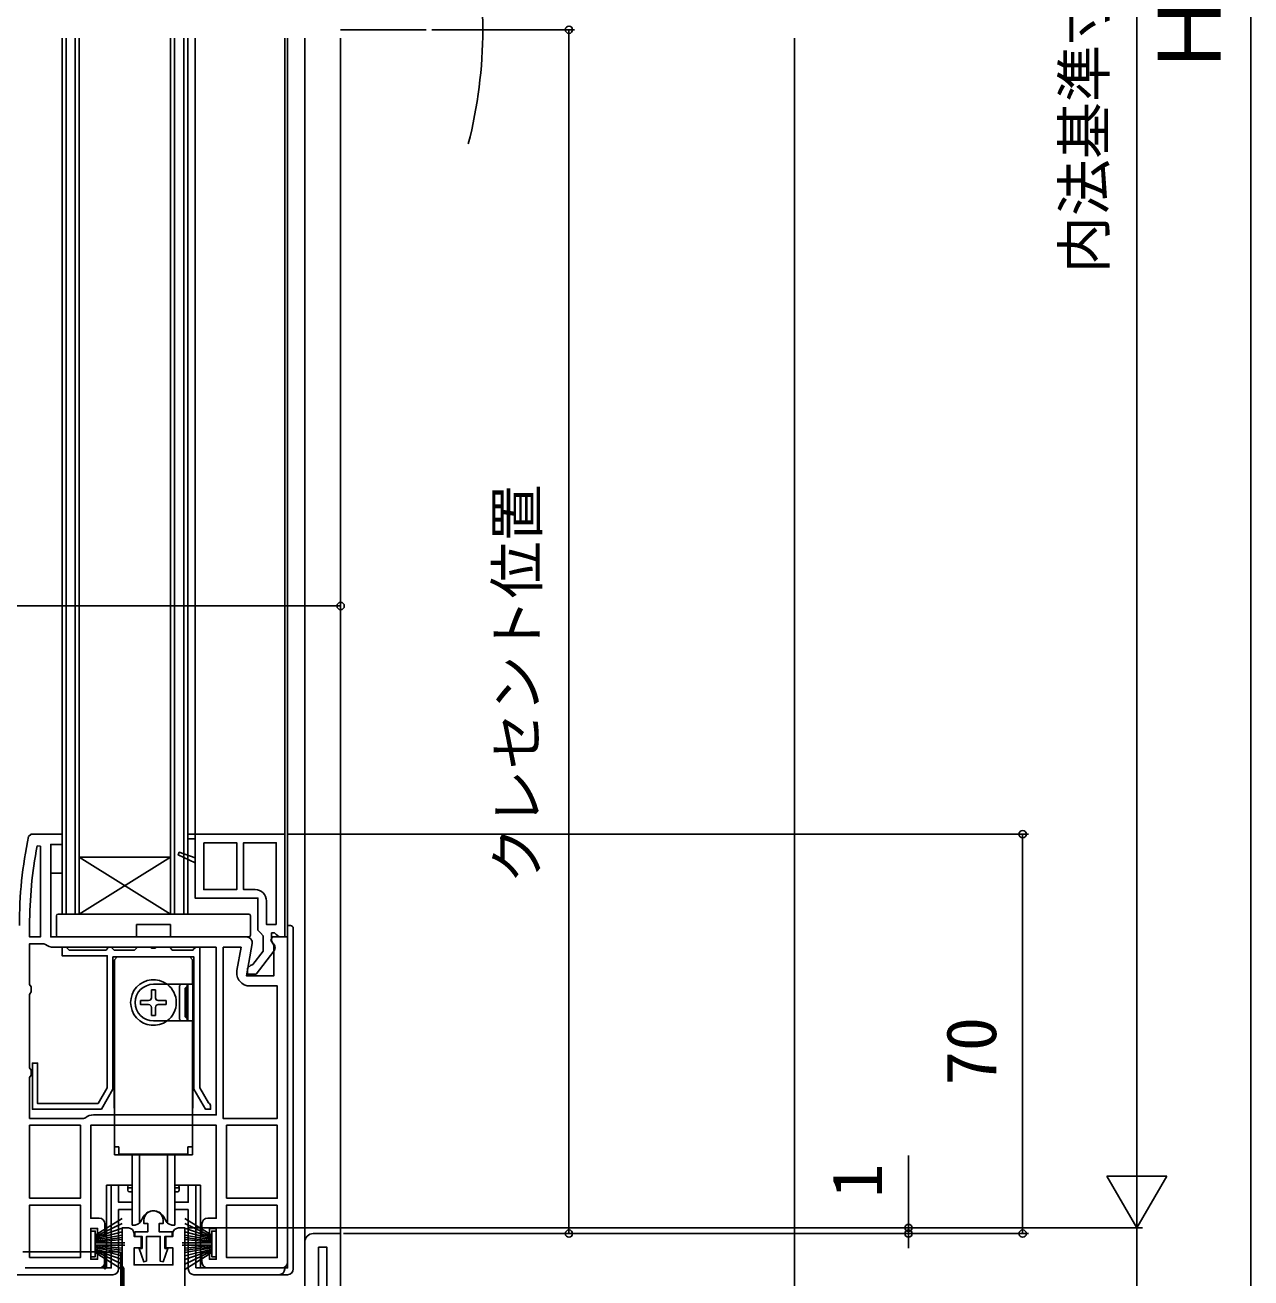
# Model space of a CAD drawing. Units: millimetres, scale not verified. Extents: x -525 to 525, y -783 to 779.
# Drawn here: x -329.6 to -114.8, y -91.6 to 128 of the extents above; entities that cross this region are included whole.
import ezdxf
from ezdxf.enums import TextEntityAlignment as Align

# ---------------------------------------------------------------- set-up
doc = ezdxf.new("R2010")
doc.units = ezdxf.units.MM
doc.header["$LTSCALE"] = 4
for name, color, linetype in [('0-2_YKK_11', 7, 'Continuous'), ('0-4_YKK_12', 2, 'Continuous'), ('0-5_YKK_13', 4, 'Continuous'), ('0-7_YKK_D', 6, 'Continuous'), ('0-9_YSS_K', 3, 'Continuous')]:
    doc.layers.add(name, color=color, linetype=linetype)
doc.styles.add('ＭＳ ゴシック', font='')
doc.styles.get('ＭＳ ゴシック').set_extended_font_data('MS Gothic')

msp = doc.modelspace()

# ---------------------------------------------------------------- linework, layer by layer
at = {"layer": '0-2_YKK_11'}
for p, q in [((-327.445, -15.85), (-326.85, -15.906)), ((-324.55, -33.6), (-296.05, -33.6)), ((-329.55, -89.8), (-316.55, -89.8)), ((-297.55, -89.8), (-284.55, -89.8))]:
    msp.add_line(p, q, dxfattribs=at)
for points in [[(-290.75, -31.8), (-325.05, -31.8), (-325.05, -15.6), (-323.05, -15.6), (-323.05, -13.8), (-328.463, -13.8), (-328.953, -14.199)], [(-285.962, -34.32), (-289.072, -38.3), (-290.55, -38.3), (-290.55, -37.3), (-290.049, -36.8), (-289.653, -36.608), (-287.85, -34.3), (-287.85, -31.595), (-288.3, -31.097), (-288.75, -30.6), (-288.75, -25), (-299.75, -25), (-299.75, -18.8), (-302.717, -17.416), (-302.53, -16.955), (-299.75, -17.917), (-299.75, -14.6), (-301.05, -14.6), (-301.05, -13.8), (-284.05, -13.8)], [(-285.55, -29.6), (-285.55, -15.3), (-291.25, -15.3), (-291.25, -23.5), (-289.25, -23.5)], [(-284.05, -13.8), (-284.05, -31.8), (-285.05, -31.8), (-285.546, -31.363), (-285.844, -31.1), (-286.35, -31.1), (-286.35, -32.504), (-286.15, -32.904)], [(-326.85, -15.906), (-326.85, -31.8), (-328.75, -31.8), (-328.75, -29.8)], [(-287.25, -25.5), (-287.25, -29.6), (-285.55, -29.6)], [(-283.55, -88.8), (-283.55, -31.8), (-286.173, -31.8), (-286.492, -32.376), (-285.95, -33.244), (-285.95, -38.6), (-290.757, -38.6), (-289.765, -32.974)], [(-318.973, -63.493), (-319.282, -63.6), (-328.75, -63.6), (-328.75, -56.466), (-328.5, -56.033), (-328.5, -55.167), (-328.75, -54.734), (-328.75, -41.866), (-328.5, -41.433), (-328.5, -40.567), (-328.75, -40.134), (-328.75, -33), (-326.282, -33), (-325.973, -33.107)], [(-298.95, -33.6), (-298.95, -58.232), (-297.421, -60.881), (-297.256, -61.015), (-297.05, -61.3), (-297.05, -62), (-297.929, -62), (-299.95, -58.5), (-299.95, -35.3), (-314.15, -35.3), (-314.15, -58.5), (-316.171, -62), (-328.25, -62), (-328.25, -53.9), (-327.35, -53.9), (-327.35, -61), (-316.748, -61), (-315.15, -58.232), (-315.15, -35.1), (-323.05, -35.1), (-323.05, -33.6), (-322.35, -33.6), (-322.05, -33.9), (-321.85, -34.1), (-315.35, -34.1), (-315.15, -33.9), (-314.85, -33.6), (-314.45, -33.6), (-314.15, -33.9), (-313.95, -34.1), (-310.35, -34.1), (-310.15, -33.9), (-309.85, -33.6), (-307.57, -33.6), (-307.31, -33.75), (-306.79, -33.75), (-306.53, -33.6), (-304.25, -33.6), (-303.95, -33.9), (-303.75, -34.1)], [(-296.05, -33.6), (-296.05, -63), (-317.55, -63)], [(-303.75, -34.1), (-300.15, -34.1), (-299.95, -33.9), (-299.65, -33.6), (-298.95, -33.6)], [(-294.85, -33.6), (-294.85, -63.6), (-285.35, -63.6), (-285.35, -40.4), (-290.161, -40.4)], [(-292.426, -37.701), (-291.703, -33.6), (-294.85, -33.6)], [(-316.55, -81.1), (-318.05, -81.1), (-318.05, -64.8), (-296.05, -64.8), (-296.05, -81.1), (-297.55, -81.1)], [(-364.65, -82.8), (-363.55, -82.8), (-363.55, -103.3), (-362.05, -104.8), (-362.05, -105.8), (-363.55, -105.8), (-363.55, -108.8), (-312.55, -108.8), (-312.55, -105.8), (-314.05, -105.8), (-314.05, -104.8), (-312.55, -103.3), (-312.55, -82.8), (-311.45, -82.8)], [(-315.55, -88.8), (-315.55, -87.1), (-316.85, -87.1), (-316.85, -88.3), (-318.05, -88.3), (-318.05, -82.9), (-316.85, -82.9), (-316.85, -84.1), (-315.55, -84.1), (-315.55, -82.1)], [(-308.75, -81.5), (-308.75, -82), (-308.05, -82), (-308.05, -83.5), (-310.3, -83.5), (-310.3, -84.3), (-309.05, -84.3), (-309.05, -86.4), (-309.584, -86.4), (-308.747, -88.739), (-308.25, -88.652)], [(-308.25, -88.652), (-308.25, -84.3), (-305.85, -84.3), (-305.85, -88.652), (-305.353, -88.739), (-304.516, -86.4), (-305.05, -86.4), (-305.05, -84.3), (-303.8, -84.3), (-303.8, -83.5), (-306.05, -83.5), (-306.05, -82), (-305.35, -82), (-305.35, -81.5)], [(-302.65, -82.8), (-301.55, -82.8), (-301.55, -103.3), (-300.05, -104.8), (-300.05, -105.8), (-301.55, -105.8), (-301.55, -108.8), (-280.55, -108.8), (-280.55, -105.8), (-282.05, -105.8), (-282.05, -104.8), (-280.55, -103.3), (-280.55, -85.3)], [(-298.55, -82.1), (-298.55, -84.1), (-297.25, -84.1), (-297.25, -82.9), (-296.05, -82.9), (-296.05, -88.3), (-297.25, -88.3), (-297.25, -87.1), (-298.55, -87.1), (-298.55, -88.8)], [(-279.05, -83.8), (-274.25, -83.8), (-274.25, -118.8), (-259.25, -118.8), (-259.25, -122.8), (-261.75, -122.8), (-261.75, -121.3), (-274.25, -121.3), (-274.25, -122.8), (-324.25, -122.8), (-324.25, -152.8), (-326.75, -152.8), (-326.75, -132.8)], [(-310.45, -83.8), (-310.45, -84.3), (-309.2, -84.3), (-309.2, -86.3), (-310.45, -86.3), (-310.45, -89.3), (-303.65, -89.3), (-303.65, -86.3), (-304.9, -86.3), (-304.9, -84.3), (-303.65, -84.3), (-303.65, -83.8)]]:
    msp.add_lwpolyline(points, dxfattribs=at)
for points in [[(-301.05, -14.6), (-299.75, -14.6), (-299.75, -13.8), (-301.05, -13.8)], [(-298.25, -15.3), (-298.25, -23.5), (-292.45, -23.5), (-292.45, -15.3)], [(-299.75, -18.8), (-302.717, -17.416), (-302.53, -16.955), (-299.75, -17.917)], [(-328.75, -77.6), (-328.75, -64.8), (-319.85, -64.8), (-319.85, -77.6)], [(-294.25, -77.6), (-294.25, -64.8), (-285.35, -64.8), (-285.35, -77.6)], [(-328.75, -88), (-328.75, -78.8), (-319.85, -78.8), (-319.85, -88)], [(-285.35, -78.8), (-285.35, -88), (-294.25, -88), (-294.25, -78.8)], [(-278.15, -86.2), (-278.15, -108.8), (-276.65, -108.8), (-276.65, -86.2)]]:
    msp.add_lwpolyline(points, close=True, dxfattribs=at)
for centre, radius, start, end in [((-253.55, -29.8), 77, 168.31011, 180), ((-253.55, -29.8), 75.2, 169.30948, 180.00001), ((-289.25, -25.5), 2, 0.00001, 89.99999), ((-290.75, -32.8), 1, 350.00002, 90), ((-286.75, -33.704), 1, 322.00002, 53.13011), ((-324.55, -31.3), 2.3, 231.7868, 270), ((-290.161, -38.1), 2.3, 170.00001, 269.99999), ((-317.55, -65.3), 2.3, 90, 128.2132), ((-316.55, -82.1), 1, 0.00001, 89.99999), ((-307.05, -81.5), 1.7, 359.99999, 180.00001), ((-297.55, -82.1), 1, 90.00001, 179.99999), ((-311.45, -83.8), 1, 0.00001, 89.99999), ((-302.65, -83.8), 1, 90.00001, 179.99999), ((-279.05, -85.3), 1.5, 90.00001, 179.99999), ((-316.55, -88.8), 1, 270.00001, 359.99999), ((-297.55, -88.8), 1, 180.00001, 269.99999), ((-284.55, -88.8), 1, 270.00001, 359.99999)]:
    msp.add_arc(centre, radius, start, end, dxfattribs=at)
at = {"layer": '0-4_YKK_12'}
for p, q in [((-323.05, -27.8), (-323.05, 125.7)), ((-322.35, 125.7), (-322.35, -27.8)), ((-320.75, -27.8), (-320.75, 125.7)), ((-320.05, 125.7), (-320.05, -27.8)), ((-304.05, -27.8), (-304.05, 125.7)), ((-303.35, 125.7), (-303.35, -27.8)), ((-301.75, -27.8), (-301.75, 125.7)), ((-301.05, 125.7), (-301.05, -27.8)), ((-299.75, 125.7), (-299.75, -13.8)), ((-284.05, -14.3), (-284.05, 125.7)), ((-283.55, -32.3), (-283.55, 125.7)), ((-280.55, 125.7), (-280.55, -85.3)), ((-274.25, 127.2), (-259.25, 127.2)), ((-274.25, 125.7), (-274.25, -84.3)), ((-304.05, -27.8), (-320.05, -17.8)), ((-301.05, -27.8), (-323.05, -27.8)), ((-283.55, -46.299), (-283.55, -34.8))]:
    msp.add_line(p, q, dxfattribs=at)
msp.add_lwpolyline([(-320.05, -27.8), (-304.05, -17.8), (-320.05, -17.8)], dxfattribs=at)
msp.add_arc((-329.35, 127.2), 80, 345.52248, 14.47751, dxfattribs=at)
at = {"layer": '0-5_YKK_13'}
for p, q in [((-324.05, -31.5), (-324.05, -28.209)), ((-323.719, -27.8), (-323.75, -27.8)), ((-290.381, -27.8), (-323.719, -27.8)), ((-290.35, -27.8), (-290.381, -27.8)), ((-290.05, -28.1), (-290.05, -28.127)), ((-290.05, -28.127), (-290.05, -28.209)), ((-290.05, -28.209), (-290.05, -31.5)), ((-304.05, -29.6), (-310.05, -29.6)), ((-310.05, -29.6), (-304.05, -29.6)), ((-304.05, -31.8), (-304.05, -29.6)), ((-283.05, -29.8), (-283.55, -29.8)), ((-283.55, -30.3), (-283.55, -32.3)), ((-282.55, -90), (-282.55, -30.3)), ((-322.25, -31.8), (-323.75, -31.8)), ((-322.25, -31.8), (-310.35, -31.8)), ((-303.75, -31.8), (-304.05, -31.8)), ((-303.75, -31.8), (-291.85, -31.8)), ((-290.35, -31.8), (-291.85, -31.8)), ((-313.95, -61.8), (-313.95, -36.3)), ((-313.9, -35.8), (-313.9, -70)), ((-312.95, -35.3), (-301.15, -35.3)), ((-306.7, -41.05), (-307.4, -41.05)), ((-307.4, -41.05), (-307.4, -42.45)), ((-306.7, -41.05), (-306.7, -42.45)), ((-302.5, -40.386), (-302.214, -40.1)), ((-301.5, -40.8), (-301.15, -40.45)), ((-301.5, -40.8), (-301.5, -45.8)), ((-301.35, -45.95), (-301.35, -40.65)), ((-301.15, -46.5), (-301.15, -40.1)), ((-301.05, -46.5), (-301.05, -40.1)), ((-309.3, -42.95), (-307.9, -42.95)), ((-306.2, -42.95), (-304.8, -42.95)), ((-306.2, -43.65), (-304.8, -43.65)), ((-304.8, -42.95), (-304.8, -43.65)), ((-307.4, -44.15), (-307.4, -45.55)), ((-306.7, -45.55), (-307.4, -45.55)), ((-306.7, -44.15), (-306.7, -45.55)), ((-301.5, -45.8), (-301.15, -46.15)), ((-307.05, -46.5), (-300.2, -46.5)), ((-300.2, -70), (-300.2, -46.5)), ((-313.95, -61.8), (-313.9, -61.8)), ((-313.9, -68.6), (-313.1, -68.6)), ((-313.9, -70), (-300.2, -70)), ((-313.1, -68.6), (-313.1, -69.9)), ((-301, -69.9), (-313.1, -69.9)), ((-310.8, -82.3), (-310.8, -70)), ((-309.488, -70), (-309.488, -81.937)), ((-304.612, -70), (-304.612, -81.937)), ((-303.3, -82.3), (-303.3, -70)), ((-315.306, -75.3), (-315.306, -89.8)), ((-315.306, -75.3), (-314.45, -75.3)), ((-311.25, -75.3), (-313.15, -75.3)), ((-311.55, -75.6), (-311.55, -75.8)), ((-311.55, -75.8), (-310.8, -75.8)), ((-311.55, -76.2), (-311.55, -75.8)), ((-310.8, -75.3), (-311.25, -75.3)), ((-310.8, -76.5), (-311.25, -76.5)), ((-302.85, -75.3), (-303.3, -75.3)), ((-303.3, -75.8), (-302.55, -75.8)), ((-302.85, -76.5), (-303.3, -76.5)), ((-300.95, -75.3), (-302.85, -75.3)), ((-302.55, -75.8), (-302.55, -75.6)), ((-302.55, -75.8), (-302.55, -76.2)), ((-299.65, -75.3), (-299.65, -89.8)), ((-298.794, -75.3), (-299.65, -75.3)), ((-298.794, -75.3), (-298.794, -89.8)), ((-312.55, -81.128), (-317.25, -84.1)), ((-313.15, -79.6), (-313.15, -90)), ((-313.15, -79.6), (-310.8, -79.6)), ((-308.782, -80.8), (-309.306, -81.707)), ((-305.318, -80.8), (-304.794, -81.707)), ((-303.3, -79.6), (-300.95, -79.6)), ((-301.55, -81.128), (-296.85, -84.1)), ((-300.95, -90), (-300.95, -79.6)), ((-318.05, -87.85), (-318.05, -83.35)), ((-317.25, -84.3), (-312.55, -82.042)), ((-317.25, -84.5), (-312.55, -82.836)), ((-310.8, -82.3), (-310.25, -82.3)), ((-310.25, -82.3), (-309.83, -82.147)), ((-303.85, -82.3), (-304.27, -82.147)), ((-303.85, -82.3), (-303.3, -82.3)), ((-296.85, -84.3), (-301.55, -82.042)), ((-296.85, -84.5), (-301.55, -82.836)), ((-296.05, -87.85), (-296.05, -83.35)), ((-312.55, -83.511), (-317.25, -84.7)), ((-317.25, -84.9), (-312.55, -84.068)), ((-312.55, -84.506), (-317.25, -85.1)), ((-317.25, -85.3), (-312.55, -84.825)), ((-317.25, -85.4), (-312.05, -85.4)), ((-296.85, -85.4), (-302.05, -85.4)), ((-301.55, -83.511), (-296.85, -84.7)), ((-296.85, -84.9), (-301.55, -84.068)), ((-301.55, -84.506), (-296.85, -85.1)), ((-296.85, -85.3), (-301.55, -84.825)), ((-329.95, -87), (-316.15, -87)), ((-317.25, -85.8), (-312.05, -85.8)), ((-317.25, -85.9), (-312.55, -86.375)), ((-312.55, -86.694), (-317.25, -86.1)), ((-317.25, -86.3), (-312.55, -87.132)), ((-312.55, -87.689), (-317.25, -86.5)), ((-317.25, -86.7), (-312.55, -88.364)), ((-317.25, -86.9), (-312.55, -89.158)), ((-312.55, -90.072), (-317.25, -87.1)), ((-315.65, -87.5), (-315.65, -90)), ((-315.45, -90), (-315.45, -87.5)), ((-314.95, -87), (-313.25, -87)), ((-312.75, -87.5), (-312.75, -93.5)), ((-296.85, -85.8), (-302.05, -85.8)), ((-296.85, -85.9), (-301.55, -86.375)), ((-301.55, -86.694), (-296.85, -86.1)), ((-296.85, -86.3), (-301.55, -87.132)), ((-301.55, -87.689), (-296.85, -86.5)), ((-296.85, -86.7), (-301.55, -88.364)), ((-296.85, -86.9), (-301.55, -89.158)), ((-301.55, -90.072), (-296.85, -87.1)), ((-315.45, -89.5), (-315.65, -89.5)), ((-315.45, -90), (-315.65, -90)), ((-312.25, -90), (-312.25, -93.5)), ((-284.55, -89.8), (-299.65, -89.8)), ((-339.55, -91), (-314.15, -91)), ((-299.95, -91), (-285.05, -91)), ((-285.05, -91), (-283.55, -91))]:
    msp.add_line(p, q, dxfattribs=at)
msp.add_lwpolyline([(-323.05, -15.6), (-325.05, -15.6), (-325.05, -20.6), (-323.05, -20.6)], close=True, dxfattribs=at)
for points in [[(-324.05, -28.209), (-324.05, -28.127), (-324.05, -28.1)], [(-310.05, -29.6), (-310.05, -31.8), (-310.35, -31.8)], [(-307.05, -40.1), (-300.2, -40.1), (-300.2, -35.8), (-300.7, -35.3), (-313.4, -35.3), (-313.9, -35.8)], [(-300.15, -36.3), (-300.15, -61.8), (-300.2, -61.8)], [(-302.5, -40.386), (-302.5, -46.214), (-302.214, -46.5)], [(-309.3, -42.95), (-309.3, -43.65), (-307.9, -43.65)], [(-300.2, -68.6), (-301, -68.6), (-301, -69.9)], [(-310.8, -78.3), (-313.15, -78.3), (-313.15, -75.3), (-314.45, -75.3), (-314.45, -89.8), (-316.55, -89.8)], [(-299.65, -75.3), (-300.95, -75.3), (-300.95, -78.3), (-303.3, -78.3)], [(-318.05, -83.35), (-317.25, -83.35), (-317.25, -87.85), (-318.05, -87.85)], [(-296.05, -83.35), (-296.85, -83.35), (-296.85, -87.85), (-296.05, -87.85)], [(-284.05, -90), (-284.05, -89.8), (-284.55, -89.8)], [(-283.55, -88.8), (-283.55, -89.8), (-284.05, -89.8)]]:
    msp.add_lwpolyline(points, dxfattribs=at)
for centre, radius, start, end in [((-323.75, -28.1), 0.3, 90, 180), ((-290.35, -28.1), 0.3, 0, 90), ((-283.05, -30.3), 0.5, 0, 90), ((-323.75, -31.5), 0.3, 180, 270), ((-290.35, -31.5), 0.3, 270, 0), ((-307.05, -43.3), 4, 53.1301, 306.8699), ((-307.05, -43.3), 3.2, 90, 270), ((-307.05, -43.3), 4, 306.8699, 53.1301), ((-307.9, -42.45), 0.5, 270, 0), ((-307.9, -44.15), 0.5, 0, 90), ((-306.2, -42.45), 0.5, 180, 270), ((-306.2, -44.15), 0.5, 90, 180), ((-311.25, -75.6), 0.3, 90, 180), ((-311.25, -76.2), 0.3, 180, 270), ((-302.85, -75.6), 0.3, 0, 90), ((-302.85, -76.2), 0.3, 270, 0), ((-307.05, -81.8), 2, 30, 150), ((-310.172, -81.207), 1, 290.01273, 330), ((-303.928, -81.207), 1, 210, 249.98727), ((-316.15, -87.5), 0.5, 0, 90), ((-314.95, -87.5), 0.5, 90, 180), ((-313.25, -87.5), 0.5, 0, 90), ((-314.15, -90), 1, 270, 0), ((-312.75, -90), 0.5, 0, 90), ((-299.95, -90), 1, 180, 270), ((-285.05, -90), 1, 270, 0), ((-283.55, -90), 1, 270, 0)]:
    msp.add_arc(centre, radius, start, end, dxfattribs=at)
at = {"layer": '0-7_YKK_D'}
for p, q in [((-114.75, 366.7), (-114.75, -112.3)), ((-134.75, -72.3), (-134.75, 336.7)), ((-258.25, 127.2), (-233.25, 127.2)), ((-234.25, -83.8), (-234.25, 127.2)), ((-404.25, 26.2), (-274.25, 26.2)), ((-283.55, -13.8), (-153.75, -13.8)), ((-154.75, -13.8), (-154.75, -83.8)), ((-134.75, -82.8), (-134.75, -64.613)), ((-174.75, -82.8), (-174.75, -70.086)), ((-134.75, -82.8), (-140, -73.707)), ((-129.5, -73.707), (-140, -73.707)), ((-134.75, -82.8), (-129.5, -73.707)), ((-300.85, -82.8), (-133.75, -82.8)), ((-300.85, -82.8), (-133.75, -82.8)), ((-300.85, -82.8), (-173.75, -82.8)), ((-174.75, -83.8), (-174.75, -82.8)), ((-134.75, -122.8), (-134.75, -82.8)), ((-273.75, -83.8), (-153.75, -83.8)), ((-273.75, -83.8), (-233.25, -83.8)), ((-273.75, -83.8), (-173.75, -83.8)), ((-174.75, -83.8), (-174.75, -86.35))]:
    msp.add_line(p, q, dxfattribs=at)
for centre in [(-234.25, 127.2), (-274.25, 26.2), (-154.75, -13.8), (-234.25, -83.8), (-174.75, -82.8), (-174.75, -83.8), (-154.75, -83.8)]:
    msp.add_circle(centre, 0.637, dxfattribs=at)
at = {"layer": '0-9_YSS_K'}
msp.add_line((-194.75, -102.8), (-194.75, 125.7), dxfattribs=at)

# ---------------------------------------------------------------- texts
at = {"layer": '0-7_YKK_D', "style": 'ＭＳ ゴシック'}
for s, height, p in [('内法基準寸法h', 7.331, (-138.114, 84.53)), ('Ｈ', 11, (-116.75, 118.848)), ('クレセント位置', 7.331, (-237.5, -22.476)), ('70', 8.798, (-156.75, -57.8)), ('1', 8.798, (-176.75, -77.541))]:
    msp.add_text(s, height=height, rotation=90, dxfattribs=at).set_placement(p, align=Align.BOTTOM_LEFT)

doc.saveas('drawing.dxf')
